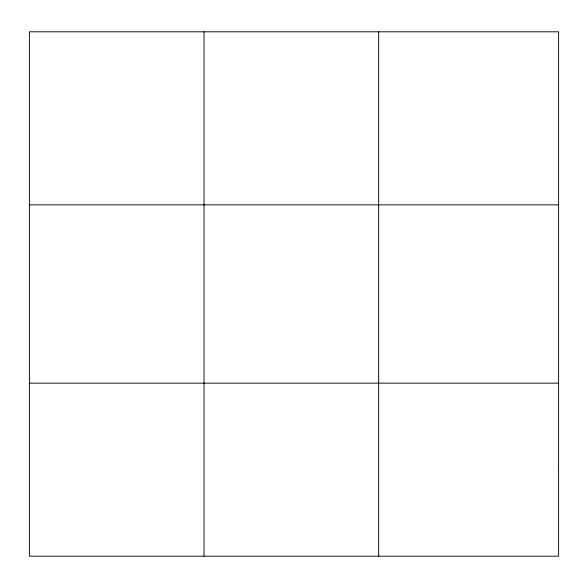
<?xml version="1.0" encoding="UTF-8"?>
<svg xmlns="http://www.w3.org/2000/svg" width="588" height="588" viewBox="0 0 588 588"><rect width="100%" height="100%" fill="white"/><g stroke="black" fill="none" stroke-linecap="round" stroke-linejoin="round"><path stroke-width="0.88" d="M204.036 556.197L204.036 31.803M378.672 556.197L378.672 31.803M29.4 204.852L558.6 204.852M29.4 383.148L558.6 383.148M558.6 469.672L558.6 556.197L29.4 556.197L29.4 31.803L558.6 31.803L558.6 469.672"/></g></svg>
